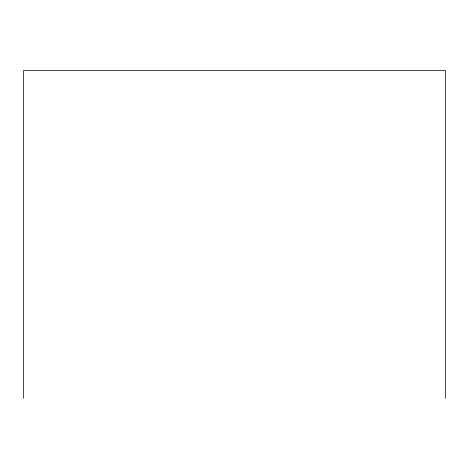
<?xml version="1.0" encoding="UTF-8"?>
<svg xmlns="http://www.w3.org/2000/svg" width="469" height="469" viewBox="0 0 469 469"><rect width="100%" height="100%" fill="white"/><g stroke="black" fill="none" stroke-linecap="round" stroke-linejoin="round"><path stroke-width="0.7" d="M445.55 398.369L445.55 70.631L23.45 70.631L23.45 398.369"/></g></svg>
